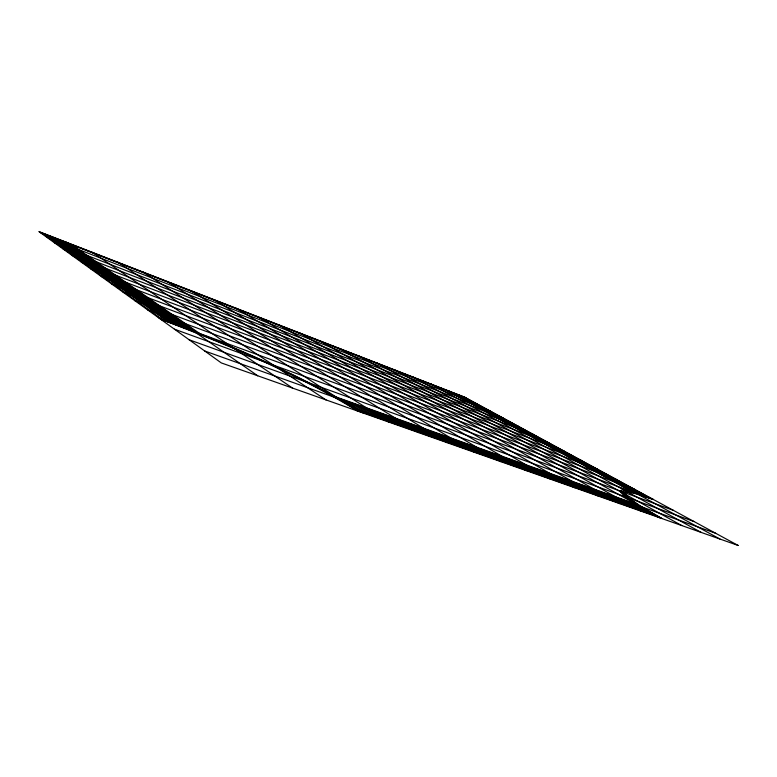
<?xml version="1.0" encoding="UTF-8"?>
<svg xmlns="http://www.w3.org/2000/svg" width="777" height="777" viewBox="0 0 777 777"><rect width="100%" height="100%" fill="white"/><g stroke="black" fill="none" stroke-linecap="round" stroke-linejoin="round"><path stroke-width="1.17" d="M650.164 497.756L633.537 492.162L623.028 489.792L619.677 491.035L624.3 496.095L637.266 504.953L658.304 517.259M651.786 498.63L635.499 493.152L625.232 490.86L622.008 492.103L626.602 497.095L639.364 505.798L660.013 517.861M357.439 409.586L653.331 514.345M361.373 411.917L656.643 516.287M335.635 396.804L636.091 504.156M338.228 398.174L637.198 504.904M204.72 350.99L715.617 533.245M342.045 400.427L640.345 506.759M189.132 339.763L694.026 521.532M174.427 329.176L673.309 510.304M161.218 316.686L183.323 324.815M625.767 487.393L637.732 491.792M163.432 318.269L185.606 326.408M628.933 489.121L640.918 493.512M165.676 319.871L187.917 328.03M632.128 490.86L644.123 495.26M152.545 310.499L174.369 318.551M613.276 480.584L625.203 484.984M154.681 312.024L176.573 320.095M616.365 482.264L628.311 486.674M147.397 309.712L634.285 489.141M156.837 313.568L178.807 321.649M619.483 483.964L631.429 488.364M159.023 315.122L181.051 323.222M622.61 485.674L634.566 490.073M142.123 303.059L163.607 311.033M598.125 472.319L610.003 476.728M134.936 300.738L615.899 479.176M144.172 304.516L165.724 312.509M601.116 473.951L613.004 478.36M146.241 305.992L167.851 313.995M604.127 475.592L616.025 480.001M148.32 307.478L170.008 315.501M607.158 477.243L619.065 481.653M150.427 308.984L172.173 317.016M610.207 478.914L622.124 483.313M132.148 295.93L153.292 303.817M583.449 464.316L595.269 468.725M134.11 297.329L155.322 305.235M586.344 465.899L598.173 470.308M136.082 298.747L157.372 306.672M589.267 467.492L601.107 471.901M138.083 300.165L159.431 308.11M592.2 469.094L604.05 473.494M140.093 301.602L161.509 309.567M595.153 470.697L607.012 475.106M122.581 289.102L143.415 296.911M569.23 456.565L580.992 460.975M124.466 290.443L145.357 298.271M572.047 458.1L583.818 462.509M126.36 291.802L147.319 299.64M574.863 459.644L586.654 464.054M128.273 293.162L149.291 301.02M577.709 461.188L589.51 465.598M130.206 294.541L151.282 302.418M580.574 462.752L592.375 467.162M123.125 292.23L598.193 469.58M111.626 281.274L132.071 288.986M552.748 447.581L564.442 451.991M113.413 282.556L133.926 290.277M555.458 449.057L567.152 453.467M115.219 283.838L135.79 291.579M558.177 450.543L569.891 454.953M117.036 285.14L137.675 292.9M560.916 452.039L572.639 456.439M118.871 286.451L139.569 294.221M563.675 453.535L575.407 457.944M111.898 284.139L581.147 460.334M120.717 287.772L141.482 295.561M566.443 455.05L578.195 459.46M101.185 273.815L121.261 281.429M536.858 438.918L548.475 443.317M102.885 275.039L123.028 282.663M539.471 440.345L551.097 444.745M104.604 276.262L124.806 283.906M542.093 441.773L553.729 446.173M106.342 277.506L126.602 285.159M544.735 443.211L556.381 447.61M108.081 278.749L128.409 286.422M547.387 444.658L559.052 449.067M101.214 276.447L564.714 451.427M109.848 280.002L130.235 287.704M550.058 446.115L561.732 450.524M91.22 266.705L110.956 274.223M521.532 430.565L533.071 434.955M92.851 267.871L112.636 275.398M524.048 431.934L535.596 436.334M94.493 269.036L114.336 276.583M526.583 433.313L538.14 437.713M96.144 270.221L116.045 277.787M529.127 434.702L540.705 439.102M97.805 271.406L117.774 278.992M531.691 436.101L543.278 440.501M91.035 269.124L548.863 442.832M99.485 272.61L119.512 280.206M534.265 437.509L545.872 441.909M80.177 258.819L99.505 266.22M504.322 421.183L515.773 425.563M81.721 259.916L101.107 267.337M506.74 422.494L518.201 426.884M83.275 261.033L102.719 268.463M509.168 423.824L520.639 428.205M84.839 262.15L104.341 269.6M511.616 425.155L523.096 429.545M86.412 263.277L105.973 270.736M514.073 426.495L525.573 430.885M88.005 264.413L107.624 271.892M516.55 427.845L528.059 432.235M81.332 262.131L533.576 434.537M89.608 265.559L109.285 273.048M519.036 429.195L530.555 433.595M69.697 251.34L88.646 258.624M487.801 412.169L499.155 416.54M63.209 249.077L504.526 418.793M71.163 252.379L90.161 259.683M490.122 413.442L501.486 417.803M72.63 253.438L91.696 260.751M492.453 414.714L503.836 419.085M74.116 254.497L93.23 261.83M494.803 415.986L506.196 420.357M75.622 255.565L94.784 262.917M497.163 417.278L508.566 421.649M77.127 256.643L96.348 264.005M499.533 418.57L510.955 422.95M78.642 257.721L97.921 265.112M501.923 419.871L513.354 424.252M72.067 255.458L518.803 426.534M158.294 317.56C228.797 344.337 298.776 373.844 363.354 413.092M159.411 318.366C228.642 344.658 297.358 373.611 360.751 412.179M59.742 244.231L78.322 251.408M471.921 403.516L483.177 407.867M61.13 245.221L79.759 252.418M474.155 404.73L485.421 409.081M54.74 242.978L490.734 411.305M62.529 246.222L81.216 253.428M476.398 405.953L487.674 410.305M63.947 247.232L82.683 254.458M478.651 407.187L489.947 411.538M65.365 248.242L84.159 255.487M480.924 408.42L492.229 412.781M66.803 249.271L85.645 256.527M483.197 409.664L494.522 414.024M68.24 250.301L87.141 257.575M485.499 410.916L496.833 415.277M48.961 236.529L67.133 243.58M454.516 394.026L465.656 398.348M50.272 237.471L68.493 244.541M456.643 395.182L467.803 399.514M51.593 238.413L69.872 245.503M458.789 396.357L469.968 400.689M52.933 239.365L71.251 246.464M460.955 397.533L472.134 401.874M46.63 237.14L477.379 404.069M54.273 240.326L72.649 247.445M463.121 398.718L474.32 403.059M55.623 241.288L74.048 248.426M465.306 399.902L476.515 404.244M56.983 242.259L75.466 249.407M467.501 401.097L478.719 405.448M58.362 243.24L76.884 250.408M469.706 402.301L480.944 406.653M39.481 231.993L465.52 397.639M40.122 232.459L466.588 398.212M47.65 235.596L65.773 242.638M452.389 392.861L463.519 397.193M465.209 397.688L648.902 497.329M463.83 397.144L647.639 496.901M462.461 396.61L646.367 496.474M451.33 392.288L636.072 493.007M447.824 390.598L719.929 539.024M448.523 391.2L633.488 492.142M447.115 390.646L632.633 491.958M430.808 383.974L701.136 532.391M413.383 377.204L681.74 525.534M395.551 370.27L661.713 518.463L641.452 506.633L628.904 498.086L624.339 493.172L627.437 491.928L637.461 494.153L653.408 499.514L160.538 319.172C228.477 344.969 295.93 373.368 358.129 411.247L142.89 271.999M636.198 505.273L650.951 513.51M632.779 504.059L647.523 512.296M629.351 502.836L644.084 511.072M625.903 501.612L640.617 509.848M622.435 500.369L637.14 508.614M377.282 363.16L641.015 511.159M618.948 499.125L633.634 507.381M615.442 497.882L630.118 506.128M611.917 496.62L626.573 504.875M608.372 495.357L623.018 503.613M604.807 494.085L619.434 502.35M601.223 492.812L615.84 501.078M358.576 355.885L619.628 503.603M597.62 491.53L612.218 499.796M593.997 490.238L608.585 498.504M590.355 488.937L604.924 497.212M586.693 487.635L601.243 495.911M583.012 486.315L597.542 494.599M579.302 485.003L593.822 493.278M339.403 348.426L597.513 495.794M575.582 483.673L590.073 491.958M571.833 482.332L586.314 490.617M568.065 480.992L582.527 489.277M564.277 479.642L578.719 487.927M560.47 478.282L574.893 486.577M556.643 476.923L571.037 485.207M319.745 340.782L574.621 487.703M552.787 475.543L567.161 483.838M548.912 474.164L563.267 482.459M545.017 472.775L559.343 481.07M541.103 471.377L555.409 479.681M537.16 469.978L551.437 478.273M533.197 468.56L547.455 476.864M299.601 332.945L550.912 479.331M529.205 467.142L543.444 475.437M525.194 465.714L539.403 474.009M521.163 464.277L535.343 472.571M517.103 462.83L531.264 471.124M513.024 461.373L527.156 469.677M508.916 459.906L523.028 468.21M278.933 324.912L526.359 470.658M504.788 458.44L518.871 466.744M500.631 456.954L514.685 465.258M496.454 455.468L510.479 463.772M492.259 453.972L506.245 462.266M488.024 452.467L501.991 460.761M483.77 450.951L497.707 459.246M257.731 316.666L500.893 461.674M479.496 449.427L493.395 457.721M475.194 447.892L489.063 456.186M470.862 446.348L484.693 454.642M466.501 444.794L480.303 453.088M462.121 443.23L475.893 451.524M457.711 441.657L471.445 449.951M235.975 308.207L474.485 452.34M453.273 440.073L466.977 448.368M448.815 438.481L462.47 446.775M444.318 436.888L457.944 445.172M439.801 435.275L453.389 443.55M435.256 433.653L448.805 441.928M430.681 432.022L444.191 440.297M213.626 299.514L447.057 442.657M426.078 430.38L439.549 438.655M421.445 428.729L434.877 437.004M416.783 427.068L430.176 435.334M412.092 425.398L425.446 433.663M407.371 423.718L420.678 431.973M402.622 422.018L415.889 430.273M190.686 290.588L418.57 432.595M397.843 420.318L411.062 428.564M393.036 418.609L406.206 426.845M388.189 416.88L401.32 425.116M383.323 415.141L396.406 423.378M378.418 413.393L391.453 421.62M373.484 411.635L386.47 419.862M167.113 281.42L388.947 422.134M368.521 409.867L381.449 418.084M363.519 408.08L376.408 416.297M358.488 406.293L371.319 414.5M353.428 404.487L366.21 412.684M348.329 402.671L361.052 410.858M117.978 262.315L326.039 399.922M92.356 252.35L292.599 388.102M71.795 244.765L199.825 333.605M69.571 243.9L196.6 332.265M65.987 242.094L257.711 375.786M65.103 242.162L190.773 330.021M46.999 235.13L167.249 320.998M42.424 233.353L161.286 318.706M738.15 545.464L221.29 362.917L38.85 231.536L464.461 397.066L738.15 545.464"/></g></svg>
